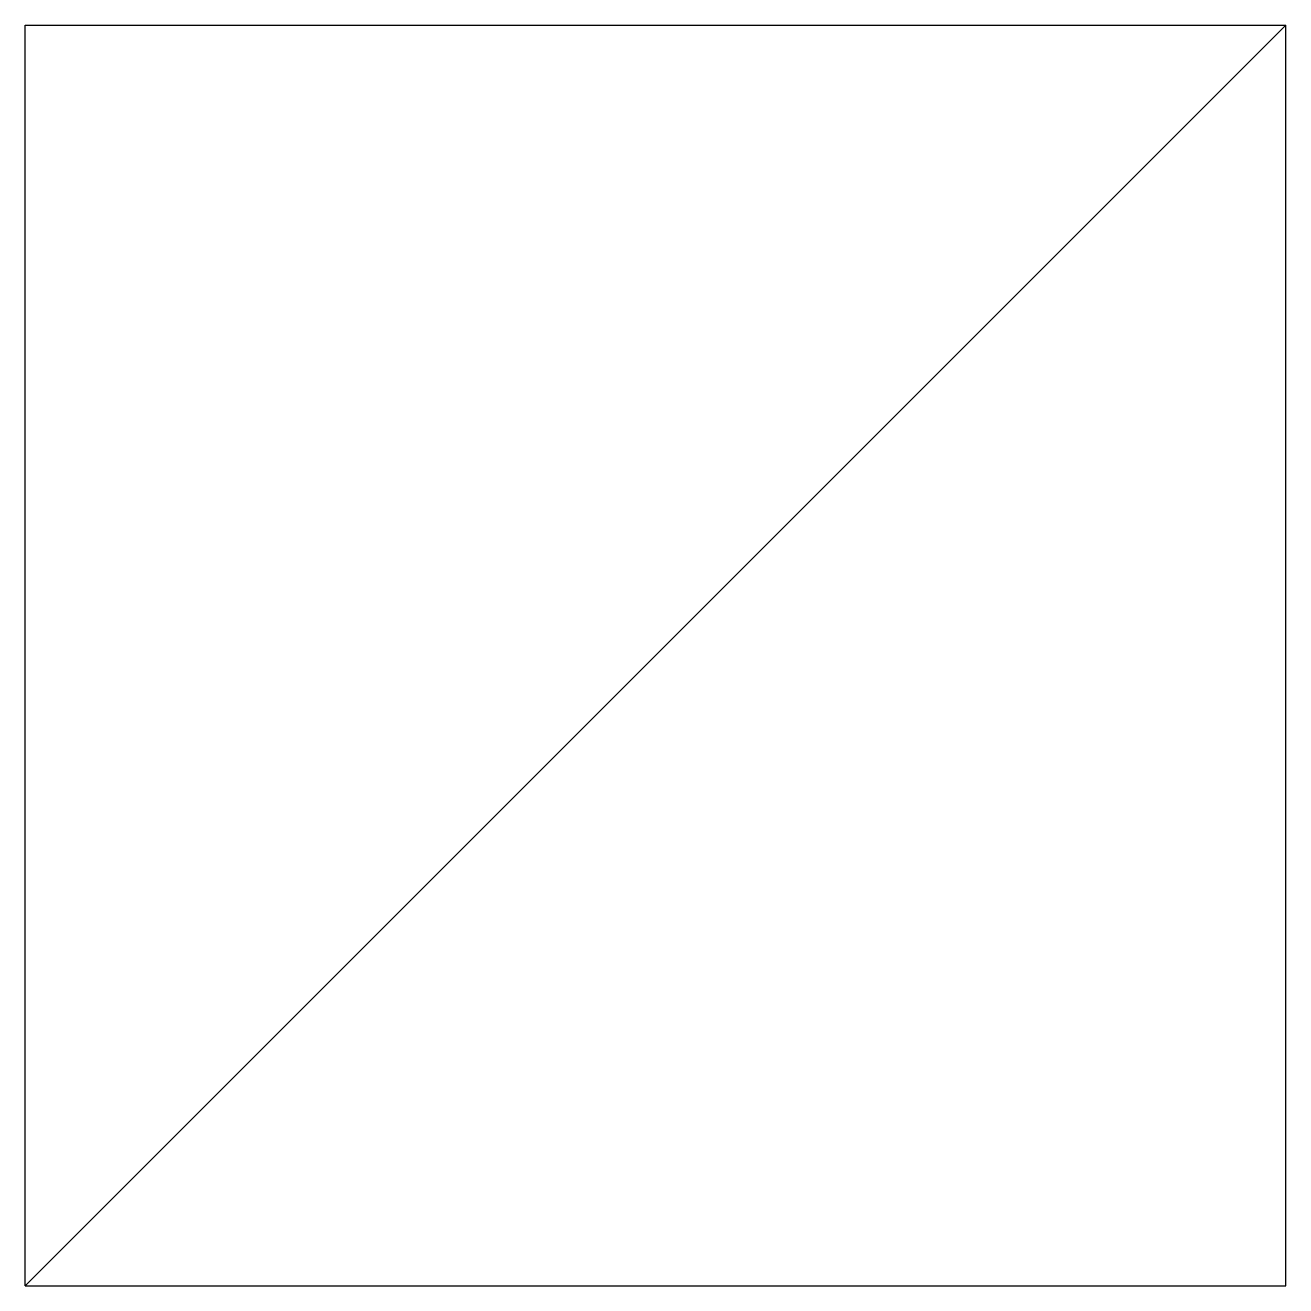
# Model space of a CAD drawing. Header units: millimetres. Extents: x 0 to 100, y 0 to 100.
import ezdxf

# ---------------------------------------------------------------- set-up
doc = ezdxf.new("R2010")
doc.units = ezdxf.units.MM

msp = doc.modelspace()

# ---------------------------------------------------------------- linework, layer by layer
at = {"color": 5}
msp.add_line((100, 100), (0, 0), dxfattribs=at)
for p, q in [((0, 0), (0, 100)), ((0, 100), (100, 100)), ((100, 0), (100, 100)), ((0, 0), (100, 0))]:
    msp.add_line(p, q)

doc.saveas('drawing.dxf')
